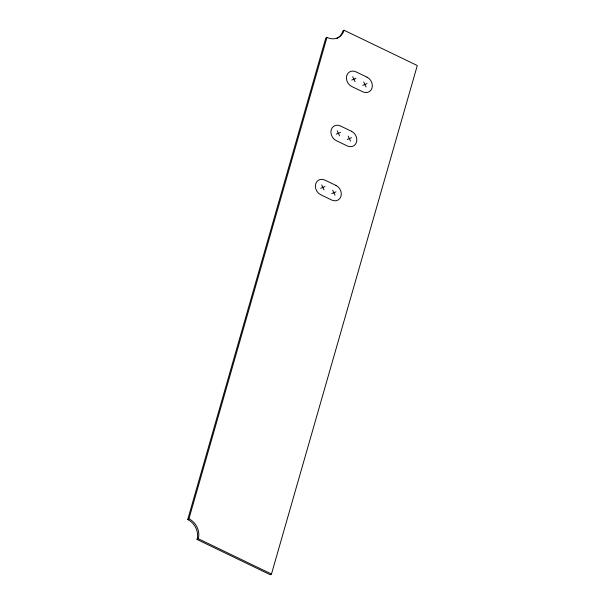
<?xml version="1.0" encoding="UTF-8"?>
<svg xmlns="http://www.w3.org/2000/svg" width="605" height="605" viewBox="0 0 605 605"><rect width="100%" height="100%" fill="white"/><g stroke="black" fill="none" stroke-linecap="round" stroke-linejoin="round"><path stroke-width="0.91" d="M187.716 519.559L325.762 38.138L326.972 37.404A15.579 13.068 59 0 0 344.071 30.25L417.284 65.537L271.479 574.024L270.269 574.75L197.056 539.463A15.579 13.068 59 0 0 187.716 519.559L188.926 518.825L326.972 37.404M344.071 30.25L342.861 30.976A15.579 13.068 59 0 1 337.008 38.327M197.056 539.463L198.266 538.73L271.479 574.024M351.739 80.072L356.012 78.279M362.758 85.381L367.031 83.588M336.221 134.189L340.494 132.404M347.24 139.505L351.513 137.713M320.695 188.314L324.976 186.529M331.721 193.623L335.994 191.838M363.726 82L366.063 86.976M352.707 76.684L355.044 81.66M348.208 136.117L350.545 141.094M337.189 130.809L339.526 135.785M332.69 190.242L335.026 195.218M321.671 184.933L324.008 189.91M188.926 518.825A15.579 13.068 59 0 1 198.266 538.73M366.993 77.16L355.974 71.844A8.44 7.078 59 0 0 346.71 75.723A8.44 7.078 59 0 0 351.777 86.507L362.796 91.816A8.44 7.078 59 0 0 372.06 87.937A8.44 7.078 59 0 0 366.993 77.16M351.475 131.277L340.456 125.969A8.44 7.078 59 0 0 331.192 129.848A8.44 7.078 59 0 0 336.251 140.625L347.278 145.941A8.44 7.078 59 0 0 356.542 142.062A8.44 7.078 59 0 0 351.475 131.277M335.957 185.402L324.938 180.093A8.44 7.078 59 0 0 315.674 183.965A8.44 7.078 59 0 0 320.733 194.749L331.752 200.058A8.44 7.078 59 0 0 341.016 196.186A8.44 7.078 59 0 0 335.957 185.402"/></g></svg>
